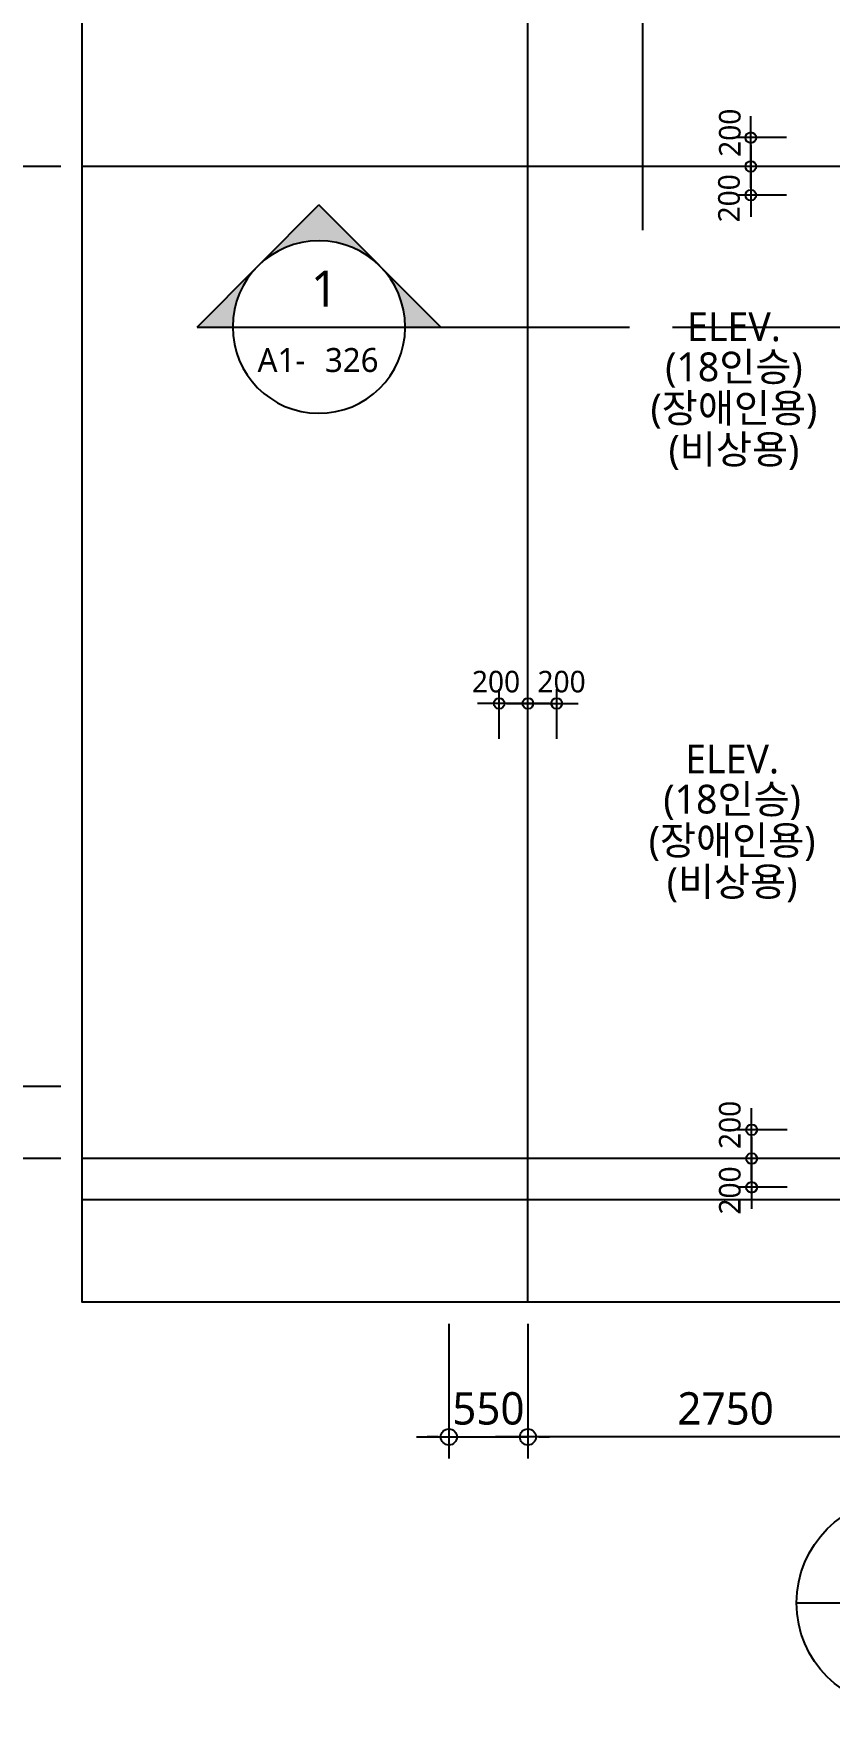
# Model space of a CAD drawing. Header units: millimetres. Extents: x 81033 to 452328, y -17390 to 42241.
# Drawn here: x 207586 to 213123, y 21892 to 33534 of the extents above; entities that cross this region are included whole.
import ezdxf
from ezdxf.enums import TextEntityAlignment as Align

# ---------------------------------------------------------------- set-up
doc = ezdxf.new("R2010")
doc.units = ezdxf.units.MM
doc.header["$LTSCALE"] = 100
doc.header["$MEASUREMENT"] = 0
doc.header["$PDSIZE"] = -10
doc.linetypes.add('CEN', pattern=[62, 60, -1, 0, -1])
doc.layers.get('0').update_dxf_attribs({"linetype": 'CONTINUOUS'})
doc.layers.get('Defpoints').update_dxf_attribs({"color": 171, "linetype": 'CONTINUOUS'})
for name, color, linetype in [('CEN(ST)', 1, 'CEN'), ('INS', 251, 'BATTING'), ('NDIM', 7, 'CONTINUOUS'), ('SYM', 7, 'CONTINUOUS'), ('TEXT', 3, 'CONTINUOUS'), ('TEXT(노트)', 7, 'CONTINUOUS')]:
    doc.layers.add(name, color=color, linetype=linetype)
doc.styles.add('CGS', font='cgse', dxfattribs={"bigfont": 'cgs'})
doc.styles.add('나눔바른고딕', font='NanumBarunGothic.ttf')
doc.linetypes.add('BATTING', pattern='A,0.0001,-0.1,[134,ltypeshp.shx,S=0.1,R=0,X=-0.1,Y=0],-0.2,[134,ltypeshp.shx,S=0.1,R=180,X=0.1,Y=0],-0.1', length=0.4001)
doc.dimstyles.new('NDIM 1200', dxfattribs={"dimscale": 75, "dimtxt": 3, "dimasz": 1, "dimexe": 2, "dimexo": 2, "dimgap": 1, "dimtad": 1, "dimdec": 0, "dimdsep": 46, "dimtxsty": 'CGS', "dimblk": 'DOT0', "dimcen": 1, "dimdle": 8, "dimclrd": 256, "dimclre": 256, "dimclrt": 256, "dimadec": 0, "dimazin": 0, "dimtfac": 1, "dimtdec": 0, "dimtix": 1, "dimtmove": 2, "dimatfit": 3, "dimldrblk": 'DOT0', "dimfxl": 1, "dimtolj": 1, "dimtzin": 0, "dimlwd": -1, "dimlwe": -1, "dimarcsym": 0})

# ---------------------------------------------------------------- blocks, each defined once
blk = doc.blocks.new('DOT0')
blk.add_line((-3, 0), (3, 0))
at = {"color": 6}
blk.add_circle((0, 0), 0.75, dxfattribs=at)
blk = doc.blocks.new('*D138')
at = {"layer": 'Defpoints', "color": 0, "ltscale": 0.4, "transparency": 16777216}
for p in [(207925, 35910), (205876, 26210), (207925, 26210)]:
    blk.add_point(p, dxfattribs=at)
at = {"layer": 'NDIM', "ltscale": 0.4, "transparency": 16777216}
for p, q in [((207775, 35910), (205726, 35910)), ((205876, 35835), (205876, 26285)), ((207775, 26210), (205726, 26210))]:
    blk.add_line(p, q, dxfattribs=at)
at = {"layer": 'NDIM', "ltscale": 0.4, "transparency": 16777216, "xscale": 75, "yscale": 75, "zscale": 75}
for p, rotation in [((205876, 35910), 90), ((205876, 26210), 270)]:
    blk.add_blockref('DOT0', p, dxfattribs=dict(at, rotation=rotation))
at = {"layer": 'NDIM', "ltscale": 0.4, "transparency": 16777216, "insert": (205688, 31060), "char_height": 225, "attachment_point": 5, "rotation": 90, "style": 'CGS'}
blk.add_mtext('\\A1;9700', dxfattribs=at)
blk = doc.blocks.new('*D139')
at = {"layer": 'Defpoints', "color": 0, "ltscale": 0.4, "transparency": 16777216}
for p in [(205876, 26210), (207925, 26210), (207925, 25710)]:
    blk.add_point(p, dxfattribs=at)
at = {"layer": 'NDIM', "ltscale": 0.4, "transparency": 16777216}
for p, q in [((205876, 26285), (205876, 26360)), ((207775, 26210), (205726, 26210)), ((205876, 25710), (205876, 26210)), ((207775, 25710), (205726, 25710)), ((205876, 25635), (205876, 25560))]:
    blk.add_line(p, q, dxfattribs=at)
at = {"layer": 'NDIM', "ltscale": 0.4, "transparency": 16777216, "xscale": 75, "yscale": 75, "zscale": 75}
for p, rotation in [((205876, 26210), 270), ((205876, 25710), 90)]:
    blk.add_blockref('DOT0', p, dxfattribs=dict(at, rotation=rotation))
at = {"layer": 'NDIM', "ltscale": 0.4, "transparency": 16777216, "insert": (205688, 25960), "char_height": 225, "attachment_point": 5, "rotation": 90, "style": 'CGS'}
blk.add_mtext('\\A1;500', dxfattribs=at)
blk = doc.blocks.new('*D140')
at = {"layer": 'Defpoints', "color": 0, "ltscale": 0.4, "transparency": 16777216}
for p in [(206401, 35910), (207925, 35910), (207925, 32610)]:
    blk.add_point(p, dxfattribs=at)
at = {"layer": 'NDIM', "ltscale": 0.4, "transparency": 16777216}
for p, q in [((207775, 35910), (206251, 35910)), ((206401, 32685), (206401, 35835)), ((207775, 32610), (206251, 32610))]:
    blk.add_line(p, q, dxfattribs=at)
at = {"layer": 'NDIM', "ltscale": 0.4, "transparency": 16777216, "xscale": 75, "yscale": 75, "zscale": 75}
for p, rotation in [((206401, 35910), 90), ((206401, 32610), 270)]:
    blk.add_blockref('DOT0', p, dxfattribs=dict(at, rotation=rotation))
at = {"layer": 'NDIM', "ltscale": 0.4, "transparency": 16777216, "insert": (206213, 34260), "char_height": 225, "attachment_point": 5, "rotation": 90, "style": 'CGS'}
blk.add_mtext('\\A1;3300', dxfattribs=at)
blk = doc.blocks.new('*D141')
at = {"layer": 'Defpoints', "color": 0, "ltscale": 0.4, "transparency": 16777216}
for p in [(207925, 32610), (206401, 26210), (207925, 26210)]:
    blk.add_point(p, dxfattribs=at)
at = {"layer": 'NDIM', "ltscale": 0.4, "transparency": 16777216}
for p, q in [((207775, 32610), (206251, 32610)), ((206401, 32535), (206401, 26285)), ((207775, 26210), (206251, 26210))]:
    blk.add_line(p, q, dxfattribs=at)
at = {"layer": 'NDIM', "ltscale": 0.4, "transparency": 16777216, "xscale": 75, "yscale": 75, "zscale": 75}
for p, rotation in [((206401, 32610), 90), ((206401, 26210), 270)]:
    blk.add_blockref('DOT0', p, dxfattribs=dict(at, rotation=rotation))
at = {"layer": 'NDIM', "ltscale": 0.4, "transparency": 16777216, "insert": (206213, 29410), "char_height": 225, "attachment_point": 5, "rotation": 90, "style": 'CGS'}
blk.add_mtext('\\A1;6400', dxfattribs=at)
blk = doc.blocks.new('*D143')
at = {"layer": 'Defpoints', "color": 0, "ltscale": 0.4, "transparency": 16777216}
for p in [(211025, 24710), (213775, 24710), (211025, 23774)]:
    blk.add_point(p, dxfattribs=at)
at = {"layer": 'NDIM', "ltscale": 0.4, "transparency": 16777216}
for p, q in [((211025, 24560), (211025, 23624)), ((213775, 24560), (213775, 23624)), ((213700, 23774), (211100, 23774))]:
    blk.add_line(p, q, dxfattribs=at)
at = {"layer": 'NDIM', "ltscale": 0.4, "transparency": 16777216, "xscale": 75, "yscale": 75, "zscale": 75, "rotation": 180}
blk.add_blockref('DOT0', (211025, 23774), dxfattribs=at)
at = {"layer": 'NDIM', "ltscale": 0.4, "transparency": 16777216, "xscale": 75, "yscale": 75, "zscale": 75}
blk.add_blockref('DOT0', (213775, 23774), dxfattribs=at)
at = {"layer": 'NDIM', "ltscale": 0.4, "transparency": 16777216, "insert": (212400, 23971), "char_height": 225, "attachment_point": 5, "style": '나눔바른고딕'}
blk.add_mtext('\\A1;2750', dxfattribs=at)
blk = doc.blocks.new('*D145')
at = {"layer": 'Defpoints', "color": 0, "ltscale": 0.4, "transparency": 16777216}
for p in [(210475, 24710), (211025, 24710), (211025, 23774)]:
    blk.add_point(p, dxfattribs=at)
at = {"layer": 'NDIM', "ltscale": 0.4, "transparency": 16777216}
for p, q in [((210475, 24560), (210475, 23624)), ((211025, 24560), (211025, 23624)), ((210400, 23774), (210325, 23774)), ((210475, 23774), (211025, 23774)), ((211100, 23774), (211175, 23774))]:
    blk.add_line(p, q, dxfattribs=at)
at = {"layer": 'NDIM', "ltscale": 0.4, "transparency": 16777216, "xscale": 75, "yscale": 75, "zscale": 75}
blk.add_blockref('DOT0', (210475, 23774), dxfattribs=at)
at = {"layer": 'NDIM', "ltscale": 0.4, "transparency": 16777216, "xscale": 75, "yscale": 75, "zscale": 75, "rotation": 180}
blk.add_blockref('DOT0', (211025, 23774), dxfattribs=at)
at = {"layer": 'NDIM', "ltscale": 0.4, "transparency": 16777216, "insert": (210750, 23971), "char_height": 225, "attachment_point": 5, "style": '나눔바른고딕'}
blk.add_mtext('\\A1;550', dxfattribs=at)
blk = doc.blocks.new('*D540')
at = {"layer": 'Defpoints', "color": 0, "ltscale": 0.4, "transparency": 16777216}
for p in [(212575, 32810), (212923, 32810), (212923, 32610)]:
    blk.add_point(p, dxfattribs=at)
at = {"layer": 'NDIM', "ltscale": 0.4, "transparency": 16777216}
for p, q in [((212823, 32810), (212475, 32810)), ((212575, 32660), (212575, 32760)), ((212823, 32610), (212475, 32610))]:
    blk.add_line(p, q, dxfattribs=at)
at = {"layer": 'NDIM', "ltscale": 0.4, "transparency": 16777216, "xscale": 50, "yscale": 50, "zscale": 50}
for p, rotation in [((212575, 32810), 90), ((212575, 32610), 270)]:
    blk.add_blockref('DOT0', p, dxfattribs=dict(at, rotation=rotation))
at = {"layer": 'NDIM', "ltscale": 0.4, "transparency": 16777216, "insert": (212430, 32844), "char_height": 150, "attachment_point": 5, "rotation": 90, "style": '나눔바른고딕'}
blk.add_mtext('\\A1;200', dxfattribs=at)
blk = doc.blocks.new('*D541')
at = {"layer": 'Defpoints', "color": 0, "ltscale": 0.4, "transparency": 16777216}
for p in [(212923, 32610), (212575, 32410), (212923, 32410)]:
    blk.add_point(p, dxfattribs=at)
at = {"layer": 'NDIM', "ltscale": 0.4, "transparency": 16777216}
for p, q in [((212823, 32610), (212475, 32610)), ((212575, 32560), (212575, 32460)), ((212823, 32410), (212475, 32410))]:
    blk.add_line(p, q, dxfattribs=at)
at = {"layer": 'NDIM', "ltscale": 0.4, "transparency": 16777216, "xscale": 50, "yscale": 50, "zscale": 50}
for p, rotation in [((212575, 32610), 90), ((212575, 32410), 270)]:
    blk.add_blockref('DOT0', p, dxfattribs=dict(at, rotation=rotation))
at = {"layer": 'NDIM', "ltscale": 0.4, "transparency": 16777216, "insert": (212424, 32388), "char_height": 150, "attachment_point": 5, "rotation": 90, "style": '나눔바른고딕'}
blk.add_mtext('\\A1;200', dxfattribs=at)
blk = doc.blocks.new('*D542')
at = {"layer": 'Defpoints', "color": 0, "ltscale": 0.4, "transparency": 16777216}
for p in [(211225, 28875), (211025, 28528), (211225, 28528)]:
    blk.add_point(p, dxfattribs=at)
at = {"layer": 'NDIM', "ltscale": 0.4, "transparency": 16777216}
for p, q in [((211025, 28628), (211025, 28975)), ((211075, 28875), (211175, 28875)), ((211225, 28628), (211225, 28975))]:
    blk.add_line(p, q, dxfattribs=at)
at = {"layer": 'NDIM', "ltscale": 0.4, "transparency": 16777216, "xscale": 50, "yscale": 50, "zscale": 50, "rotation": 180}
blk.add_blockref('DOT0', (211025, 28875), dxfattribs=at)
at = {"layer": 'NDIM', "ltscale": 0.4, "transparency": 16777216, "xscale": 50, "yscale": 50, "zscale": 50}
blk.add_blockref('DOT0', (211225, 28875), dxfattribs=at)
at = {"layer": 'NDIM', "ltscale": 0.4, "transparency": 16777216, "insert": (211259, 29026), "char_height": 150, "attachment_point": 5, "style": '나눔바른고딕'}
blk.add_mtext('\\A1;200', dxfattribs=at)
blk = doc.blocks.new('*D543')
at = {"layer": 'Defpoints', "color": 0, "ltscale": 0.4, "transparency": 16777216}
for p in [(210825, 28875), (210825, 28528), (211025, 28528)]:
    blk.add_point(p, dxfattribs=at)
at = {"layer": 'NDIM', "ltscale": 0.4, "transparency": 16777216}
for p, q in [((210825, 28628), (210825, 28975)), ((210975, 28875), (210875, 28875)), ((211025, 28628), (211025, 28975))]:
    blk.add_line(p, q, dxfattribs=at)
at = {"layer": 'NDIM', "ltscale": 0.4, "transparency": 16777216, "xscale": 50, "yscale": 50, "zscale": 50, "rotation": 180}
blk.add_blockref('DOT0', (210825, 28875), dxfattribs=at)
at = {"layer": 'NDIM', "ltscale": 0.4, "transparency": 16777216, "xscale": 50, "yscale": 50, "zscale": 50}
blk.add_blockref('DOT0', (211025, 28875), dxfattribs=at)
at = {"layer": 'NDIM', "ltscale": 0.4, "transparency": 16777216, "insert": (210803, 29026), "char_height": 150, "attachment_point": 5, "style": '나눔바른고딕'}
blk.add_mtext('\\A1;200', dxfattribs=at)
blk = doc.blocks.new('*D514')
at = {"layer": 'Defpoints', "color": 0, "ltscale": 0.4, "transparency": 16777216}
for p in [(212581, 25910), (212928, 25910), (212928, 25710)]:
    blk.add_point(p, dxfattribs=at)
at = {"layer": 'NDIM', "ltscale": 0.4, "transparency": 16777216}
for p, q in [((212828, 25910), (212481, 25910)), ((212581, 25760), (212581, 25860)), ((212828, 25710), (212481, 25710))]:
    blk.add_line(p, q, dxfattribs=at)
at = {"layer": 'NDIM', "ltscale": 0.4, "transparency": 16777216, "xscale": 50, "yscale": 50, "zscale": 50}
for p, rotation in [((212581, 25910), 90), ((212581, 25710), 270)]:
    blk.add_blockref('DOT0', p, dxfattribs=dict(at, rotation=rotation))
at = {"layer": 'NDIM', "ltscale": 0.4, "transparency": 16777216, "insert": (212430, 25944), "char_height": 150, "attachment_point": 5, "rotation": 90, "style": '나눔바른고딕'}
blk.add_mtext('\\A1;200', dxfattribs=at)
blk = doc.blocks.new('*D515')
at = {"layer": 'Defpoints', "color": 0, "ltscale": 0.4, "transparency": 16777216}
for p in [(212928, 25710), (212581, 25510), (212928, 25510)]:
    blk.add_point(p, dxfattribs=at)
at = {"layer": 'NDIM', "ltscale": 0.4, "transparency": 16777216}
for p, q in [((212828, 25710), (212481, 25710)), ((212581, 25660), (212581, 25560)), ((212828, 25510), (212481, 25510))]:
    blk.add_line(p, q, dxfattribs=at)
at = {"layer": 'NDIM', "ltscale": 0.4, "transparency": 16777216, "xscale": 50, "yscale": 50, "zscale": 50}
for p, rotation in [((212581, 25710), 90), ((212581, 25510), 270)]:
    blk.add_blockref('DOT0', p, dxfattribs=dict(at, rotation=rotation))
at = {"layer": 'NDIM', "ltscale": 0.4, "transparency": 16777216, "insert": (212430, 25488), "char_height": 150, "attachment_point": 5, "rotation": 90, "style": '나눔바른고딕'}
blk.add_mtext('\\A1;200', dxfattribs=at)
blk = doc.blocks.new('GHYY')
at = {"layer": 'SYM'}
h = blk.add_hatch(color=256, dxfattribs=at)
h.paths.add_polyline_path([(84619, 12081), (84195, 11656, -0.414214), (85043, 11656)])
h.paths.add_polyline_path([(84195, 11656), (83771, 11232), (84019, 11232, -0.198912)])
h.paths.add_polyline_path([(85043, 11656, -0.198912), (85219, 11232), (85468, 11232)])
for p, q in [((83771, 11232), (84619, 12081)), ((85468, 11232), (84619, 12081)), ((83771, 11232), (84019, 11232)), ((84019, 11232), (85219, 11232)), ((85219, 11232), (86779, 11232)), ((87079, 11232), (87379, 11232))]:
    blk.add_line(p, q, dxfattribs=at)
blk.add_arc((84619, 11232), 600, 0, 359.5643, dxfattribs=at)

msp = doc.modelspace()

# ---------------------------------------------------------------- linework, layer by layer
at = {"layer": 'CEN(ST)', "ltscale": 10000}
for p, q in [((211025, 24710.1), (211025, 39202.7)), ((211825, 32167.4), (211825, 39202.7)), ((223025, 32610.1), (207925, 32610.1)), ((227425, 25710.1), (207925, 25710.1))]:
    msp.add_line(p, q, dxfattribs=at)
at = {"layer": 'Defpoints'}
msp.add_line((212331.3, 31492.9), (225445.5, 31492.9), dxfattribs=at)
at = {"layer": 'Defpoints', "ltscale": 10000}
msp.add_lwpolyline([(207925, 39202.7), (227425, 39202.7), (227425, 24710.1), (207925, 24710.1)], close=True, dxfattribs=at)
at = {"layer": 'INS', "ltscale": 0.9}
msp.add_lwpolyline([(215375, 25422.6), (207925, 25422.6)], dxfattribs=at)
at = {"layer": 'SYM'}
msp.add_line((212893.9, 22619.5), (224137.6, 22619.5), dxfattribs=at)
msp.add_circle((213621.2, 22619.5), 727.3, dxfattribs=at)

# ---------------------------------------------------------------- block references
msp.add_blockref('GHYY', (124952.3, 20260.9))

# ---------------------------------------------------------------- texts
at = {"layer": 'TEXT', "style": '나눔바른고딕'}
msp.add_text('1', height=250, dxfattribs=at).set_placement((209515.9, 31635.6))
for s, p in [('A1-', (209144.4, 31180.2)), ('326', (209613.3, 31180.3))]:
    msp.add_text(s, height=166.67, rotation=360, dxfattribs=at).set_placement(p)
at = {"layer": 'TEXT(노트)', "style": '나눔바른고딕'}
for s, p in [('ELEV.', (212458, 31493.3)), ('(18인승)', (212458, 31206.7)), ('(장애인용)', (212458, 30920)), ('(비상용)', (212458, 30633.3)), ('ELEV.', (212445.3, 28486.9)), ('(18인승)', (212445.3, 28200.2)), ('(장애인용)', (212445.3, 27913.5)), ('(비상용)', (212445.3, 27626.9))]:
    msp.add_text(s, height=200, dxfattribs=at).set_placement(p, align=Align.MIDDLE)

# ---------------------------------------------------------------- dimensions: what is measured, and where the dimension line sits
at = {"layer": 'NDIM', "ltscale": 0.4}
for p1, angle, picture, middle in [((207925, 35910.1), 270, '*D138', (205688.2, 31060.1)), ((207925, 25710.1), 90, '*D139', (205688.2, 25960.1))]:
    dim = msp.add_linear_dim(base=(205875.7, 26210.1), p1=p1, p2=(207925, 26210.1), angle=angle, dimstyle='NDIM 1200', dxfattribs=at)
    dim.commit()
    dim.dimension.update_dxf_attribs({"geometry": picture, "text_midpoint": middle})
for base, p1, p2, angle, override, picture, middle in [((206400.7, 35910.1), (207925, 32610.1), (207925, 35910.1), 90, {"dimscale": 75, "dimclrd": 256, "dimclre": 256, "dimclrt": 256}, '*D140', (206213.2, 34260.1)), ((206400.7, 26210.1), (207925, 32610.1), (207925, 26210.1), 270, {"dimscale": 75, "dimclrd": 256, "dimclre": 256, "dimclrt": 256}, '*D141', (206213.2, 29410.1)), ((211025, 23774.3), (213775, 24710.1), (211025, 24710.1), 180, {"dimtxsty": '나눔바른고딕'}, '*D143', (212400, 23971.5))]:
    dim = msp.add_linear_dim(base=base, p1=p1, p2=p2, angle=angle, dimstyle='NDIM 1200', override=override, dxfattribs=at)
    dim.commit()
    dim.dimension.update_dxf_attribs({"geometry": picture, "text_midpoint": middle})
for base, p1, p2, angle, picture, middle in [((212575.3, 32810.1), (212922.6, 32610.1), (212922.6, 32810.1), 90, '*D540', (212430.4, 32843.9)), ((212575.3, 32410.1), (212922.6, 32610.1), (212922.6, 32410.1), 270, '*D541', (212424.4, 32388.3)), ((210825, 28874.9), (211025, 28527.6), (210825, 28527.6), 180, '*D543', (210803.3, 29025.9)), ((212580.8, 25910.1), (212928.1, 25710.1), (212928.1, 25910.1), 90, '*D514', (212429.9, 25943.9)), ((212580.8, 25510.1), (212928.1, 25710.1), (212928.1, 25510.1), 270, '*D515', (212429.9, 25488.3))]:
    dim = msp.add_linear_dim(base=base, p1=p1, p2=p2, angle=angle, dimstyle='NDIM 1200', override={"dimscale": 50, "dimtxsty": '나눔바른고딕'}, dxfattribs=at)
    dim.commit()
    dim.dimension.update_dxf_attribs({"geometry": picture, "text_midpoint": middle, "dimtype": 160})
dim = msp.add_linear_dim(base=(211225, 28874.9), p1=(211025, 28527.6), p2=(211225, 28527.6), dimstyle='NDIM 1200', override={"dimscale": 50, "dimtxsty": '나눔바른고딕'}, dxfattribs=at)
dim.commit()
dim.dimension.update_dxf_attribs({"geometry": '*D542', "text_midpoint": (211258.8, 29025.9), "dimtype": 160})
dim = msp.add_linear_dim(base=(211025, 23774.3), p1=(210475, 24710.1), p2=(211025, 24710.1), dimstyle='NDIM 1200', override={"dimtxsty": '나눔바른고딕'}, dxfattribs=at)
dim.commit()
dim.dimension.update_dxf_attribs({"geometry": '*D145', "text_midpoint": (210750, 23971.5)})

doc.saveas('drawing.dxf')
